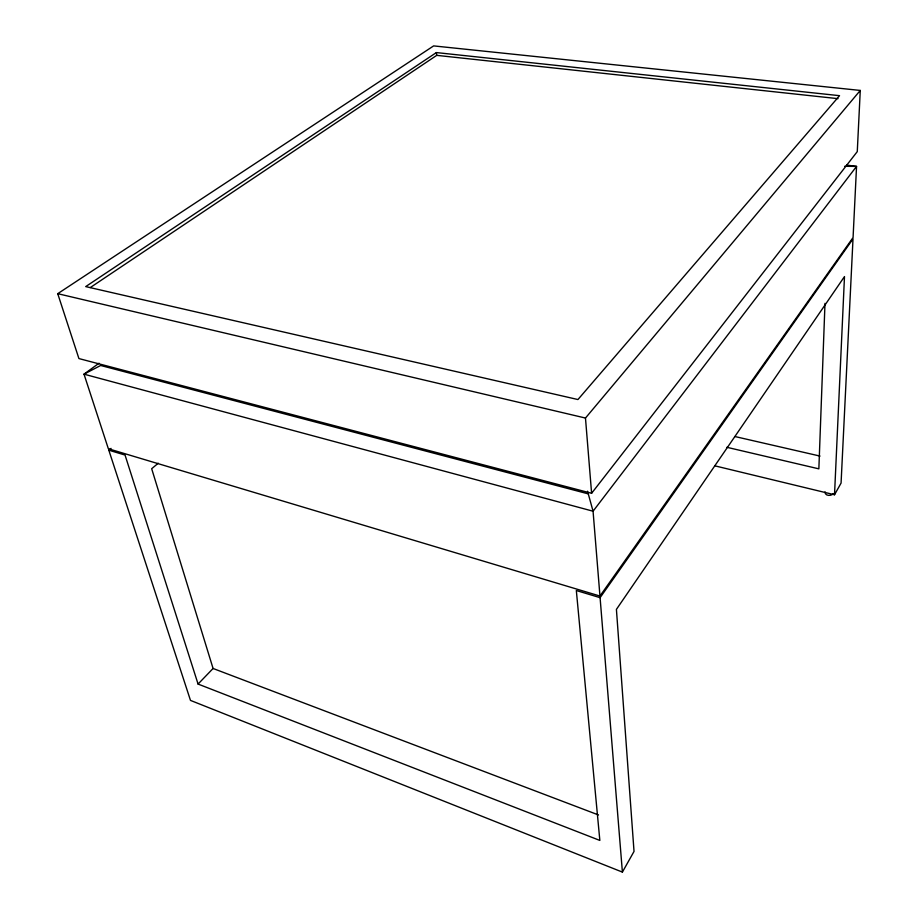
<?xml version="1.0" encoding="UTF-8"?>
<svg xmlns="http://www.w3.org/2000/svg" width="918" height="918" viewBox="0 0 918 918"><rect width="100%" height="100%" fill="white"/><g stroke="black" fill="none" stroke-linecap="round" stroke-linejoin="round"><path stroke-width="1.38" d="M824.995 303.353L818.856 468.846L726.838 447.284M714.835 465.828L834.519 494.756L844.491 276.57L616.414 609.391L634.028 851.422L622.404 872.1L190.485 700.4L108.817 450.187L111.055 448.397M860.269 90.434L857.274 151.608L591.605 493.287L78.914 358.571L57.731 293.68L433.64 45.9L860.269 90.434L585.477 418.046L591.605 493.287M825.041 491.864C824.651 496.053 831.341 496.409 833.303 493.551M834.519 494.756L841.072 483.086L853.006 238.909L600.085 597.664L622.404 872.1M99.041 363.195L84.008 374.165L108.347 448.741L599.959 596.046L853.074 237.532L856.551 166.399L846.625 165.102M600.085 597.664L576.332 590.526L599.844 840.429L198.07 684.059L213.079 668.476L151.677 468.719L158.263 463.2M90.32 287.541L436.727 55.355L838.008 98.662M436.371 52.578L85.707 286.6L577.938 399.548L839.557 95.679L436.371 52.578L436.727 55.344M844.686 166.307L856.551 166.399L593.062 511.211L599.959 596.046M734.87 436.52L820.038 456.085M57.731 293.68L585.477 418.046M587.761 493.735L100.659 365.479L84.008 374.165L593.062 511.211L587.543 491.199M108.817 450.187L125.043 455.053L198.07 684.059M213.079 668.476L598.479 814.955"/></g></svg>
